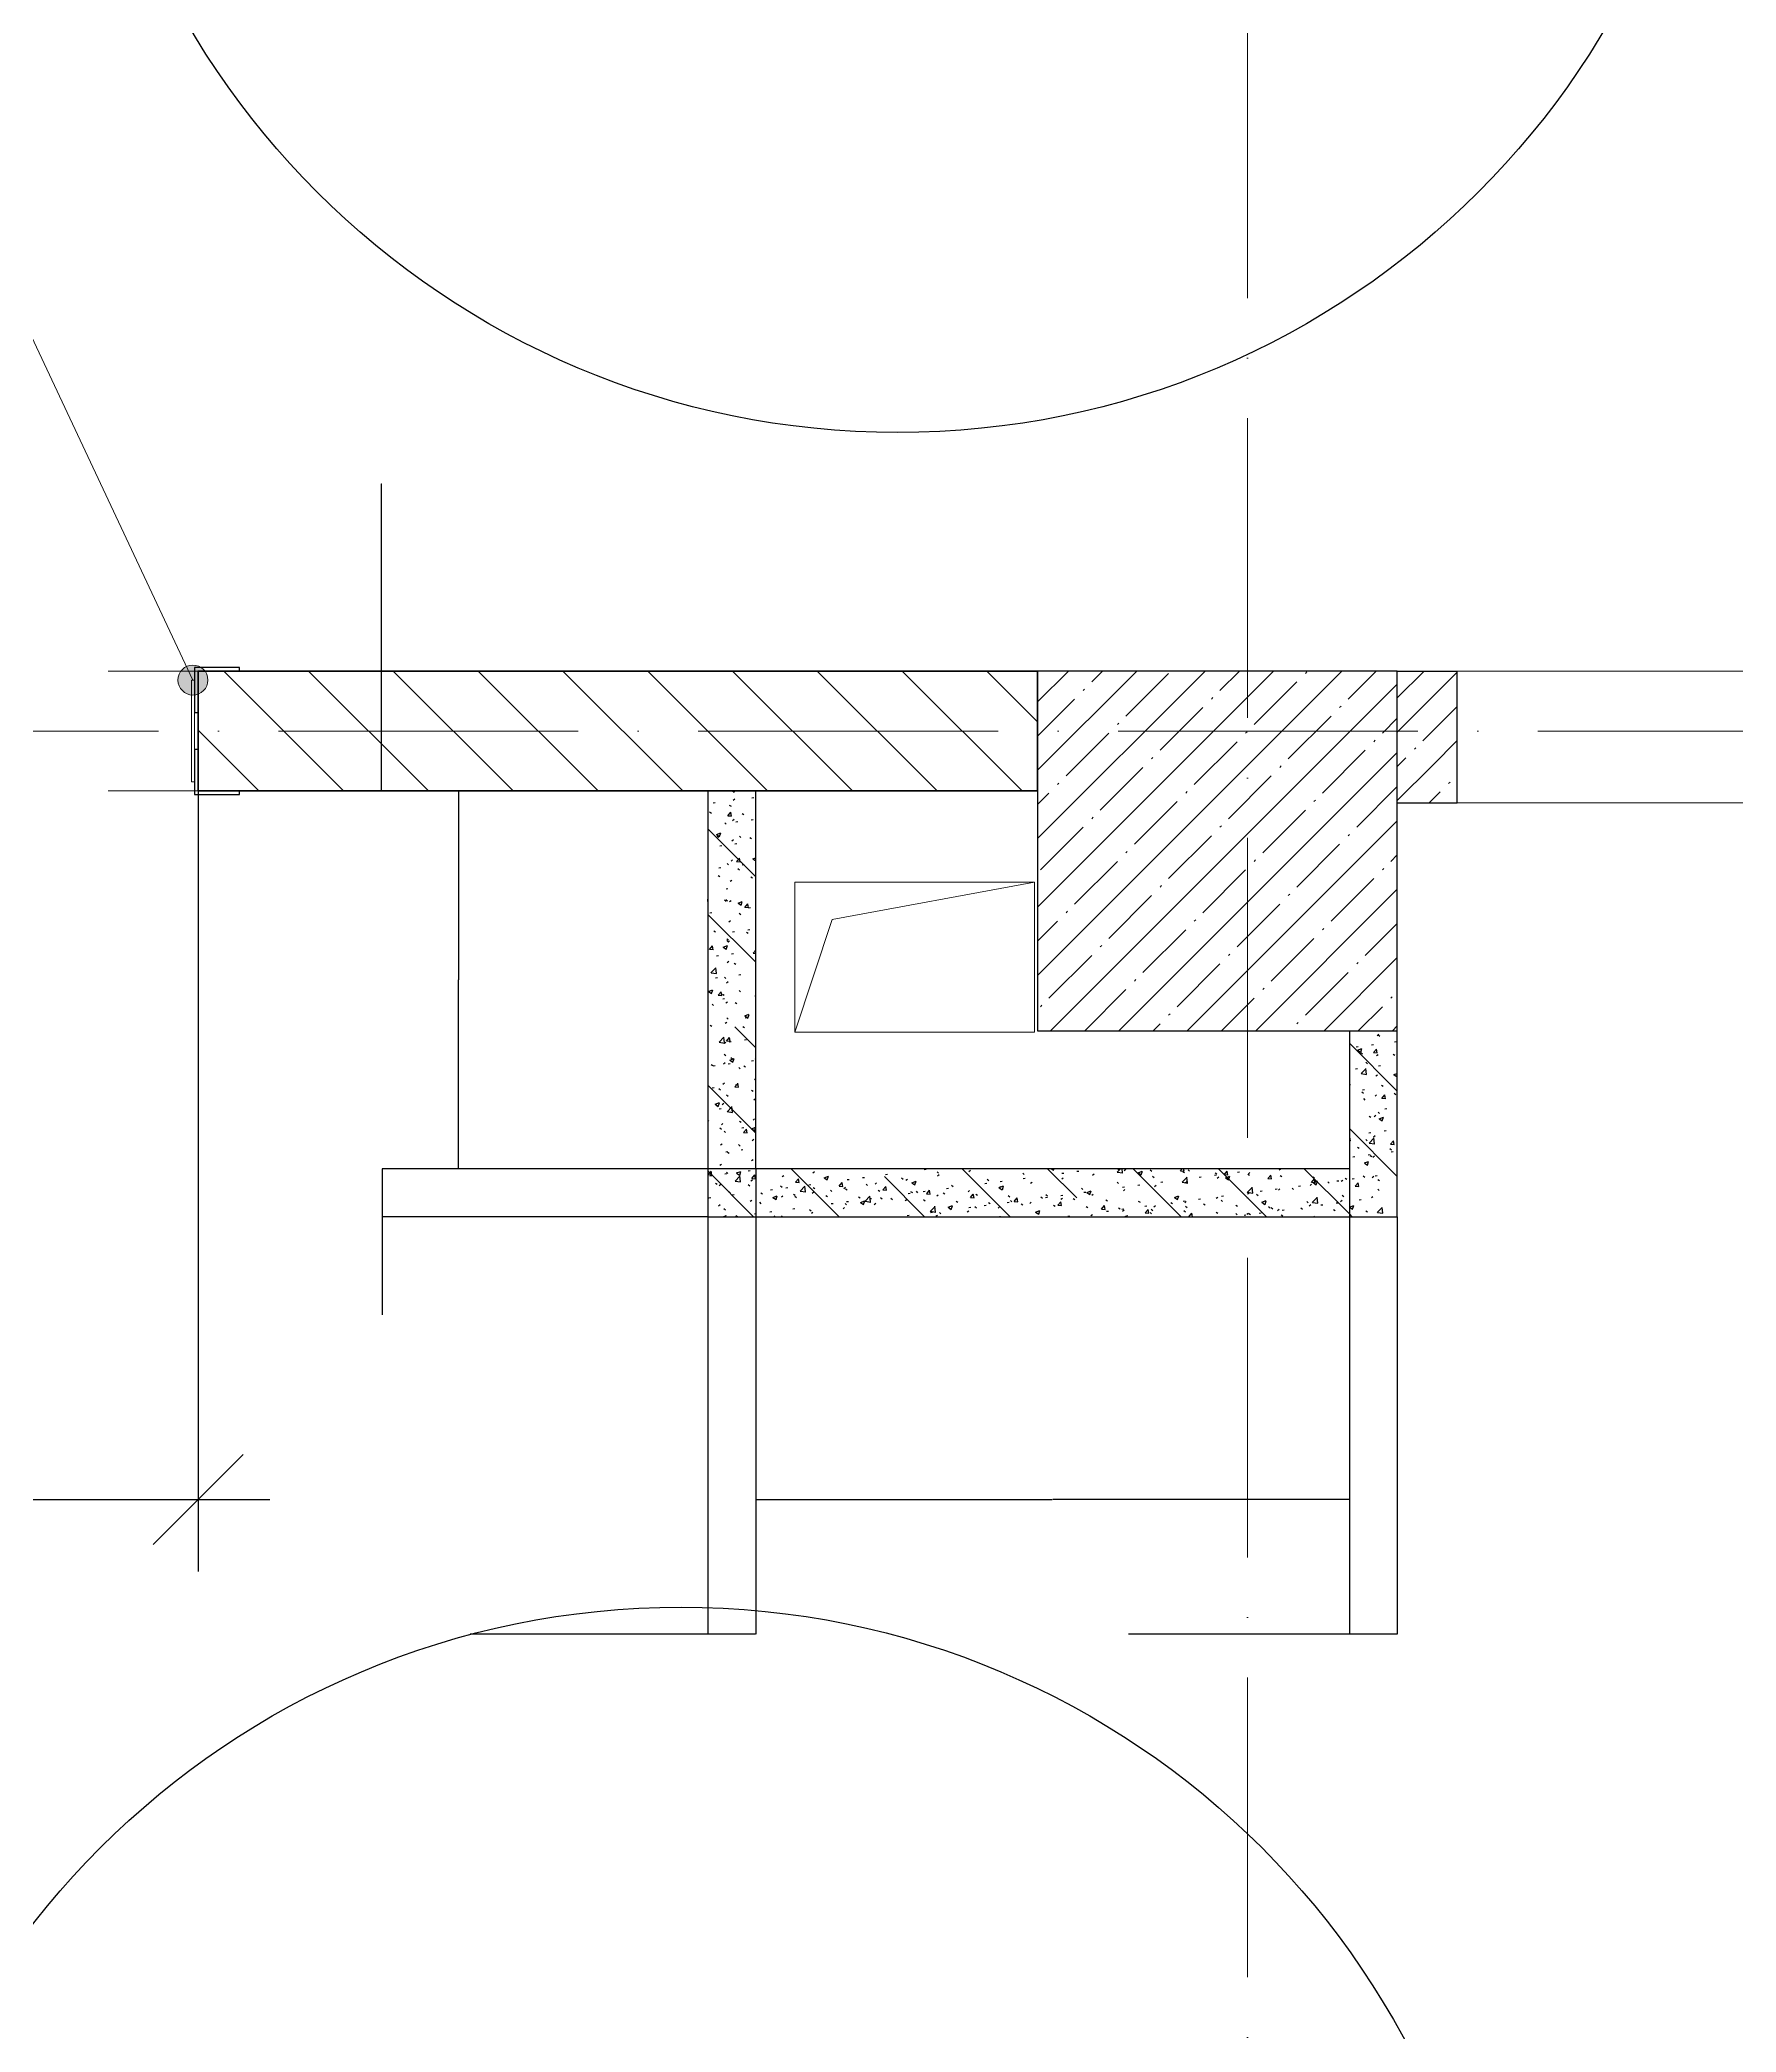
# Model space of a CAD drawing. Header units: millimetres. Extents: x 12986 to 523328, y -9759 to 30092.
# Drawn here: x 85893 to 88722, y 5630 to 8953 of the extents above; entities that cross this region are included whole.
import ezdxf

# ---------------------------------------------------------------- set-up
doc = ezdxf.new("R2010")
doc.units = ezdxf.units.MM
doc.linetypes.add('50_200_ШТРИХ_1Т_ш5_п1_п1_', pattern=[700, 500, -100, 0, -100])
doc.linetypes.add('Штрих короткий', pattern=[300, 150, -150])
for name, color, linetype, lineweight in [('0) ПГП', 1, 'Continuous', 30), ('2) Расчет', 1, 'Continuous', 30), ('5) Блок ячеистый', 160, 'Continuous', 60), ('A-ANNO-DIMS', 7, 'Continuous', 9), ('A-DOOR-2', 7, 'Continuous', 5), ('A-DOOR-3', 7, 'Штрих короткий', 5), ('A-FLOR', 7, 'Continuous', 9), ('A-GENM', 7, 'Continuous', 9), ('A-GENM-1', 7, 'Continuous', 25), ('A-GENM-IDEN', 7, 'Continuous', 9), ('A-WALL-1', 7, 'Continuous', 25), ('A-WALL-PATT-1', 7, 'Continuous', 5), ('I-WALL', 7, 'Continuous', 5), ('S-COLS', 7, 'Continuous', 9), ('S-COLS-1', 7, 'Continuous', 5), ('S-COLS-2', 7, 'Continuous', 25), ('Оси-2', 7, '50_200_ШТРИХ_1Т_ш5_п1_п1_', 9)]:
    doc.layers.add(name, color=color, linetype=linetype, lineweight=lineweight)
doc.layers.add('0)Допникки кружки', color=7, linetype='Continuous', plot=False)
doc.layers.add('A-WALL-9', color=7, linetype='Continuous', lineweight=5, true_color=0x0070df)
doc.styles.add('ISOCPEUR_I_3', font='isocpeui.ttf', dxfattribs={"width": 0.9, "height": 200})
doc.dimstyles.new('ISO-2_0_0_9К_СРЕДНИЙ_7', dxfattribs={"dimscale": 304.8, "dimtxt": 199.196235, "dimasz": 0.492126, "dimexe": 0.393701, "dimexo": 0, "dimgap": 0, "dimtad": 1, "dimdec": 0, "dimzin": 0, "dimdsep": 46, "dimtxsty": 'ISOCPEUR_I_3', "dimblk1": 'OBLIQUE', "dimblk2": 'OBLIQUE', "dimsah": 1, "dimcen": 0.09, "dimdle": 0.393701, "dimazin": 0, "dimtfac": 1, "dimtdec": 4, "dimtix": 1, "dimtmove": 0, "dimatfit": 3, "dimfxl": 1, "dimtvp": 1, "dimtolj": 1, "dimtzin": 0, "dimarcsym": 2})
doc.dimstyles.get("Standard").update_dxf_attribs({"dimtxt": 0.18, "dimasz": 0.18, "dimexe": 0.18, "dimexo": 0.0625, "dimgap": 0.09, "dimtad": 0, "dimtih": 1, "dimtoh": 1, "dimdec": 4, "dimzin": 0, "dimdsep": 46, "dimtxsty": 'Standard', "dimcen": 0.09, "dimadec": 0, "dimazin": 0, "dimtfac": 1, "dimtdec": 4, "dimtofl": 0, "dimtmove": 0, "dimatfit": 3, "dimfxl": 1, "dimtolj": 1, "dimtzin": 0, "dimarcsym": 0})
pattern_1 = [(45, (61996.89, 0), (-57.02463, 57.02463), []), (45, (62053.92, 0), (-57.02463, 57.02463), [100.806, -20.161, 3.353, -16.808])]
pattern_2 = [(50, (61996.893, 0), (72.87376, -6.37607), [7.62, -83.82]), (355, (61996.89, 0), (-14.09699, 76.42244), [6.096, -67.056]), (100.451, (62002.966, -0.53), (58.77696, 70.04687), [6.476, -71.236]), (46.184, (61996.89, 20.32), (108.43142, -16.81745), [11.43, -125.73]), (96.636, (62005.93, 18.92), (94.961, 98.9709), [9.714, -106.854]), (351.184, (61996.89, 20.32), (94.96227, 98.9702), [9.144, -100.584]), (21, (62007.053, 15.24), (60.64565, -40.90654), [7.62, -83.82]), (326, (62007.05, 15.24), (24.72083, 73.67493), [6.096, -67.056]), (71.451, (62012.11, 11.83), (85.36689, 32.76874), [6.476, -71.236]), (37.5, (61996.893, 0), (1.235525, 33.822432), [3.353, -62.89, 3.353, -64.719, -67.31]), (37.5, (61996.893, 0), (1.235525, 33.822432), [-134.315, 3.353, -63.957]), (7.5, (61996.893, 0), (26.728146, 40.07255), [3.353, -35.458, 3.353, -61.366, -25.654]), (7.5, (61996.893, 0), (26.728146, 40.07255), [-103.53, 3.353, -22.301]), (327.5, (61974.236, 0), (54.236318, -2.292117), [3.353, -22.047, 3.353, -75.895, -105.156]), (327.5, (61974.236, 0), (54.236318, -2.292117), [-104.648, 3.353, -101.803]), (317.5, (61964.076, 0), (59.25158, 10.17014), [3.353, -29.667, 3.353, -49.276, -74.676]), (317.5, (61964.076, 0), (59.25158, 10.17014), [-85.649, 3.353, -71.323])]
pattern_3 = [(135, (61996.9, 0), (-142.5612, -142.5612), []), (135, (62139.46, 0), (-142.5612, -142.5612), [252.016, -50.403, 3.353, -47.05])]

# ---------------------------------------------------------------- blocks, each defined once
blk = doc.blocks.new('BSC_Колонна _Прямоугольная - 600х600-V8-АР1_Кладочный план 1 этажа')
at = {"layer": 'S-COLS-1'}
h = blk.add_hatch(dxfattribs=at)
h.set_pattern_fill('FP_22', color=256, style=0, pattern_type=2)
h.set_pattern_definition([(45, (-25860, -7600), (-57.02463, 57.02463), []), (45, (-25802.975, -7600), (-57.02463, 57.02463), [100.806, -20.161, 3.353, -16.808])])
h.paths.add_polyline_path([(-300, -300), (300, -300), (300, 300), (-300, 300)], flags=0)
at = {"layer": 'S-COLS-2'}
for p, q in [((300, 300), (-300, 300)), ((-300, 300), (-300, -300)), ((300, -300), (300, 300)), ((-300, -300), (300, -300))]:
    blk.add_line(p, q, dxfattribs=at)
blk = doc.blocks.new('AR_Отверстие прямоугольное _в плите_ - AR_Отверстие прямоугольное _в плите_-V43-АР1_Кладочный план 1 этажа')
at = {"layer": 'A-GENM'}
for p, q in [((200, 125), (-200, 125)), ((-200, 125), (-200, -125)), ((-137.5, 62.5), (200, 125)), ((200, -125), (200, 125)), ((-200, -125), (-137.5, 62.5)), ((-200, -125), (200, -125))]:
    blk.add_line(p, q, dxfattribs=at)
blk = doc.blocks.new('Проем_Дверь_БезПР - 1650х2400h витражный-26947500-АР1_Кладочный план 1 этажа')
at = {"layer": 'A-DOOR-3'}
for p, q in [((825, 100), (-825, 100)), ((825, -100), (-825, -100))]:
    blk.add_line(p, q, dxfattribs=at)
blk = doc.blocks.new('Фахверк_СКБ_Уголок_Тип 2 - СМ-4_200х2530h-26866777-АР1_Кладочный план 1 этажа')
at = {"layer": 'A-GENM-1'}
for p, q in [((125, 156), (125, 81)), ((200, 156), (125, 156)), ((131, 81), (131, 150)), ((131, 150), (200, 150)), ((200, 150), (200, 156)), ((125, 81), (131, 81)), ((131, 19), (125, 19)), ((125, 19), (125, -56)), ((131, -50), (131, 19)), ((125, -56), (200, -56)), ((200, -50), (131, -50)), ((200, -56), (200, -50))]:
    blk.add_line(p, q, dxfattribs=at)
blk = doc.blocks.new('Стойка_Влож_Полоса боковая - Полоса-27101091-АР1_Кладочный план 1 этажа')
at = {"layer": 'A-GENM'}
for p, q in [((-5, 85), (0, 85)), ((-5, -85), (-5, 85)), ((0, 31), (0, -31)), ((0, -85), (-5, -85))]:
    blk.add_line(p, q, dxfattribs=at)
blk = doc.blocks.new('DIMBLOCK140-АР1_Кладочный план 1 этажа')
at = {"layer": 'A-ANNO-DIMS', "color": 0, "lineweight": -2, "transparency": 16777216}
for p, q in [((87086.8, 7070), (86463.7, 7070)), ((86463.9, 7069.8), (86463.9, 6990.2)), ((87006.8, 6990), (86463.7, 6990)), ((86463.9, 6990), (86463.9, 6826.5)), ((86463.9, 6826.5), (86463.7, 6826.5))]:
    blk.add_line(p, q, dxfattribs=at)
at = {"layer": 'A-ANNO-DIMS', "color": 0, "transparency": 16777216}
for points in [[(86463.8, 7069.8), (86463.9, 7069.8), (86463.9, 7070)], [(86463.8, 6990.2), (86463.9, 6990.2), (86463.9, 6990)]]:
    blk.add_solid(points, dxfattribs=at)
at = {"layer": 'Defpoints', "color": 0, "transparency": 16777216}
for p in [(86463.9, 7070), (87086.9, 7070), (87006.9, 6990)]:
    blk.add_point(p, dxfattribs=at)
at = {"layer": 'A-ANNO-DIMS', "color": 0, "transparency": 16777216, "insert": (86463.3, 6674.8), "char_height": 0.18, "width": 303.391, "attachment_point": 1, "rotation": 90, "line_spacing_factor": 1.149209}
blk.add_mtext('\\A1;80.0000', dxfattribs=at)
blk = doc.blocks.new('DIMBLOCK141-АР1_Кладочный план 1 этажа')
at = {"layer": 'A-ANNO-DIMS', "color": 0, "lineweight": -2, "transparency": 16777216}
for p, q in [((86485.4, 7700), (86591.6, 7700)), ((86591.4, 7699.8), (86591.4, 7385.2)), ((86591.4, 7070.2), (86591.4, 7384.8)), ((87086.8, 7070), (86591.2, 7070))]:
    blk.add_line(p, q, dxfattribs=at)
at = {"layer": 'A-ANNO-DIMS', "color": 0, "transparency": 16777216}
for points in [[(86591.4, 7699.8), (86591.5, 7699.8), (86591.4, 7700)], [(86591.4, 7070.2), (86591.5, 7070.2), (86591.4, 7070)]]:
    blk.add_solid(points, dxfattribs=at)
at = {"layer": 'Defpoints', "color": 0, "transparency": 16777216}
for p in [(86485.4, 7700), (86591.4, 7700), (87086.9, 7070)]:
    blk.add_point(p, dxfattribs=at)
at = {"layer": 'A-ANNO-DIMS', "color": 0, "transparency": 16777216, "insert": (86591.4, 7385), "char_height": 0.18, "width": 455.087, "attachment_point": 5}
blk.add_mtext('\\A1;630.0000', dxfattribs=at)
blk = doc.blocks.new('DIMBLOCK142-АР1_Кладочный план 1 этажа')
at = {"layer": 'A-ANNO-DIMS', "color": 0, "lineweight": -2, "transparency": 16777216}
for p, q in [((86463.1, 7900), (86463.1, 8212.1)), ((86463.1, 8212.1), (86463.3, 8212.1)), ((87006.8, 7900), (86462.9, 7900)), ((86463.1, 7700.2), (86463.1, 7899.8)), ((86485.3, 7700), (86462.9, 7700))]:
    blk.add_line(p, q, dxfattribs=at)
at = {"layer": 'A-ANNO-DIMS', "color": 0, "transparency": 16777216}
for points in [[(86463, 7899.8), (86463.1, 7899.8), (86463.1, 7900)], [(86463, 7700.2), (86463.1, 7700.2), (86463.1, 7700)]]:
    blk.add_solid(points, dxfattribs=at)
at = {"layer": 'Defpoints', "color": 0, "transparency": 16777216}
for p in [(86463.1, 7900), (87006.9, 7900), (86485.4, 7700)]:
    blk.add_point(p, dxfattribs=at)
at = {"layer": 'A-ANNO-DIMS', "color": 0, "transparency": 16777216, "insert": (86463.3, 7984.6), "char_height": 0.18, "width": 455.087, "attachment_point": 1, "rotation": 90, "line_spacing_factor": 1.149209}
blk.add_mtext('\\A1;200.0000', dxfattribs=at)
blk = doc.blocks.new('DIMBLOCK143-АР1_Кладочный план 1 этажа')
at = {"layer": 'A-ANNO-DIMS', "color": 0, "lineweight": -2, "transparency": 16777216}
for p, q in [((87086.9, 7069.9), (87086.9, 6293.7)), ((87006.9, 6989.9), (87006.9, 6293.7)), ((87006.9, 6293.9), (86610.8, 6293.9)), ((87086.7, 6293.9), (87007.1, 6293.9))]:
    blk.add_line(p, q, dxfattribs=at)
at = {"layer": 'A-ANNO-DIMS', "color": 0, "transparency": 16777216}
for points in [[(87007.1, 6294), (87007.1, 6293.9), (87006.9, 6293.9)], [(87086.7, 6294), (87086.7, 6293.9), (87086.9, 6293.9)]]:
    blk.add_solid(points, dxfattribs=at)
at = {"layer": 'Defpoints', "color": 0, "transparency": 16777216}
for p in [(87086.9, 7070), (87006.9, 6990), (87086.9, 6293.9)]:
    blk.add_point(p, dxfattribs=at)
at = {"layer": 'A-ANNO-DIMS', "color": 0, "transparency": 16777216, "insert": (86458.5, 6294), "char_height": 0.18, "width": 303.391, "attachment_point": 1, "line_spacing_factor": 1.149209}
blk.add_mtext('\\A1;80.0000', dxfattribs=at)
blk = doc.blocks.new('DIMBLOCK144-АР1_Кладочный план 1 этажа')
at = {"layer": 'A-ANNO-DIMS', "color": 0, "lineweight": -2, "transparency": 16777216}
for p, q in [((87086.9, 7069.9), (87086.9, 6518)), ((88076.9, 7069.9), (88076.9, 6518)), ((87087.1, 6518.2), (87581.2, 6518.2)), ((88076.7, 6518.2), (87582.5, 6518.2))]:
    blk.add_line(p, q, dxfattribs=at)
at = {"layer": 'A-ANNO-DIMS', "color": 0, "transparency": 16777216}
for points in [[(87087.1, 6518.2), (87087.1, 6518.1), (87086.9, 6518.2)], [(88076.7, 6518.2), (88076.7, 6518.1), (88076.9, 6518.2)]]:
    blk.add_solid(points, dxfattribs=at)
at = {"layer": 'Defpoints', "color": 0, "transparency": 16777216}
for p in [(87086.9, 7070), (88076.9, 7070), (88076.9, 6518.2)]:
    blk.add_point(p, dxfattribs=at)
at = {"layer": 'A-ANNO-DIMS', "color": 0, "transparency": 16777216, "insert": (87581.9, 6518.2), "char_height": 0.18, "width": 455.087, "attachment_point": 5}
blk.add_mtext('\\A1;990.0000', dxfattribs=at)
blk = doc.blocks.new('DIMBLOCK145-АР1_Кладочный план 1 этажа')
at = {"layer": 'A-ANNO-DIMS', "color": 0, "lineweight": -2, "transparency": 16777216}
for p, q in [((88076.9, 7069.9), (88076.9, 6293.7)), ((88156.9, 6989.9), (88156.9, 6293.7)), ((88076.9, 6293.9), (87708.8, 6293.9)), ((88156.7, 6293.9), (88077.1, 6293.9))]:
    blk.add_line(p, q, dxfattribs=at)
at = {"layer": 'A-ANNO-DIMS', "color": 0, "transparency": 16777216}
for points in [[(88077.1, 6294), (88077.1, 6293.9), (88076.9, 6293.9)], [(88156.7, 6294), (88156.7, 6293.9), (88156.9, 6293.9)]]:
    blk.add_solid(points, dxfattribs=at)
at = {"layer": 'Defpoints', "color": 0, "transparency": 16777216}
for p in [(88076.9, 7070), (88156.9, 6990), (88156.9, 6293.9)]:
    blk.add_point(p, dxfattribs=at)
at = {"layer": 'A-ANNO-DIMS', "color": 0, "transparency": 16777216, "insert": (87556.6, 6294), "char_height": 0.18, "width": 303.391, "attachment_point": 1, "line_spacing_factor": 1.149209}
blk.add_mtext('\\A1;80.0000', dxfattribs=at)
blk = doc.blocks.new('_Oblique')
at = {"color": 0, "linetype": 'ByBlock', "lineweight": -2}
blk.add_line((-0.5, -0.5), (0.5, 0.5), dxfattribs=at)
blk = doc.blocks.new('DIMBLOCK739-АР1_Кладочный план 1 этажа')
at = {"layer": 'A-ANNO-DIMS', "color": 0, "lineweight": -2, "transparency": 16777216}
for p, q in [((86156.9, 7700), (86156.9, 6398.2)), ((84506.9, 7300), (84506.9, 6398.2)), ((84386.9, 6518.2), (86276.9, 6518.2))]:
    blk.add_line(p, q, dxfattribs=at)
at = {"layer": 'Defpoints', "color": 0, "transparency": 16777216}
for p in [(86156.9, 7700), (84506.9, 7300), (86156.9, 6518.2)]:
    blk.add_point(p, dxfattribs=at)
at = {"layer": 'A-ANNO-DIMS', "color": 0, "lineweight": -2, "transparency": 16777216, "xscale": 150, "yscale": 150, "zscale": 150, "rotation": 180}
blk.add_blockref('_Oblique', (84506.9, 6518.2), dxfattribs=at)
at = {"layer": 'A-ANNO-DIMS', "color": 0, "lineweight": -2, "transparency": 16777216, "xscale": 150, "yscale": 150, "zscale": 150}
blk.add_blockref('_Oblique', (86156.9, 6518.2), dxfattribs=at)
at = {"layer": 'A-ANNO-DIMS', "color": 0, "transparency": 16777216, "insert": (85331.9, 6618.2), "char_height": 200, "width": 560.814, "attachment_point": 5, "style": 'ISOCPEUR_I_3'}
blk.add_mtext('\\A1;1650', dxfattribs=at)

msp = doc.modelspace()

# ---------------------------------------------------------------- hatches: boundary and pattern name
at = {"layer": '0) ПГП'}
h = msp.add_hatch(dxfattribs=at)
h.set_pattern_fill('FP_16', color=256, style=0, pattern_type=2)
h.set_pattern_definition(pattern_2)
h.paths.add_polyline_path([(87006.89326, 7070.00001), (87086.89326, 7070.00001), (87086.89326, 7700.00001), (87006.89326, 7700.00001)], flags=0)
h = msp.add_hatch(dxfattribs=at)
h.set_pattern_fill('FP_17', color=256, style=0, pattern_type=2)
h.set_pattern_definition(pattern_3)
h.paths.add_polyline_path([(87006.89326, 7070.00001), (87086.89326, 7070.00001), (87086.89326, 7700.00001), (87006.89326, 7700.00001)], flags=0)
h = msp.add_hatch(dxfattribs=at)
h.set_pattern_fill('FP_16', color=256, style=0, pattern_type=2)
h.set_pattern_definition(pattern_2)
h.paths.add_polyline_path([(88156.89327, 6990.00001), (88156.89327, 7300.00001), (88076.89327, 7300.00001), (88076.89327, 6990.00001)], flags=0)
h = msp.add_hatch(dxfattribs=at)
h.set_pattern_fill('FP_17', color=256, style=0, pattern_type=2)
h.set_pattern_definition(pattern_3)
h.paths.add_polyline_path([(88156.89327, 6990.00001), (88156.89327, 7300.00001), (88076.89327, 7300.00001), (88076.89327, 6990.00001)], flags=0)
h = msp.add_hatch(dxfattribs=at)
h.set_pattern_fill('FP_16', color=256, style=0, pattern_type=2)
h.set_pattern_definition(pattern_2)
h.paths.add_polyline_path([(87035.39922, 6990.00001), (88076.89327, 6990.00001), (88076.89327, 7070.00001), (87006.89326, 7070.00001), (87006.89326, 6990.00001)], flags=0)
h = msp.add_hatch(dxfattribs=at)
h.set_pattern_fill('FP_17', color=256, style=0, pattern_type=2)
h.set_pattern_definition(pattern_3)
h.paths.add_polyline_path([(87035.39922, 6990.00001), (88076.89327, 6990.00001), (88076.89327, 7070.00001), (87006.89326, 7070.00001), (87006.89326, 6990.00001)], flags=0)
at = {"layer": '5) Блок ячеистый'}
h = msp.add_hatch(dxfattribs=at)
h.set_pattern_fill('FP_3', color=256, style=0, pattern_type=2)
h.set_pattern_definition([(135, (61996.89, 0), (-70.71068, -70.71068), [])])
h.paths.add_polyline_path([(87556.89327, 7700.00001), (87556.89327, 7900.00001), (86156.89326, 7900.00001), (86156.89326, 7700.00001), (87086.89326, 7700.00001)], flags=0)
at = {"layer": 'A-GENM-IDEN'}
h = msp.add_hatch(color=256, dxfattribs=at)
edge = h.paths.add_edge_path(flags=0)
edge.add_arc((86148.39326, 7885.00001), 25, 0, 360)
at = {"layer": 'A-WALL-PATT-1'}
h = msp.add_hatch(dxfattribs=at)
h.set_pattern_fill('FP_1', color=256, style=0, pattern_type=2)
h.set_pattern_definition(pattern_1)
h.paths.add_polyline_path([(91206.63674, 7680.00001), (91206.63674, 7900.00001), (91068.12979, 7900.00001), (91068.12979, 7680.00001)], flags=0)
h.paths.add_polyline_path([(88215.62439, 7680.00001), (88215.62439, 7900.00001), (88156.89327, 7900.00001), (88156.89327, 7680.00001)], flags=0)
h = msp.add_hatch(dxfattribs=at)
h.set_pattern_fill('FP_1', color=256, style=0, pattern_type=2)
h.set_pattern_definition(pattern_1)
h.paths.add_polyline_path([(91068.12979, 7680.00001), (91068.12979, 7900.00001), (89456.89334, 7900.00001), (89456.89334, 7680.00001), (90786.89334, 7680.00001)], flags=0)
h.paths.add_polyline_path([(88256.89334, 7680.00001), (88256.89334, 7900.00001), (88215.62439, 7900.00001), (88215.62439, 7680.00001)], flags=0)

# ---------------------------------------------------------------- linework, layer by layer
at = {"layer": '0) ПГП'}
for p, q in [((87086.89326, 7070.00001), (87086.89326, 7700.00001)), ((88076.89327, 7300.00001), (88076.89327, 7070.00001)), ((87006.89326, 6990.00001), (88156.89327, 6990.00001))]:
    msp.add_line(p, q, dxfattribs=at)
at = {"layer": '0)Допникки кружки', "color": 6, "lineweight": 30}
for centre in [(87323.67939, 9667.18632), (86962.38563, 4969.38563)]:
    msp.add_circle(centre, 1369.38563, dxfattribs=at)
at = {"layer": '2) Расчет'}
for p, q in [((87006.89326, 7700.00001), (87006.89326, 6990.00001)), ((88156.89327, 6990.00001), (88156.89327, 7300.00001)), ((88076.89327, 7070.00001), (87086.89326, 7070.00001))]:
    msp.add_line(p, q, dxfattribs=at)
at = {"layer": '5) Блок ячеистый'}
for p, q in [((87556.89327, 7900.00001), (86225.89326, 7900.00001)), ((86156.89326, 7831.00001), (86156.89326, 7769.00001)), ((86225.89326, 7700.00001), (87006.89326, 7700.00001)), ((87086.89326, 7700.00001), (87556.89327, 7700.00001))]:
    msp.add_line(p, q, dxfattribs=at)
msp.add_lwpolyline([(87556.89327, 7900.00001), (86156.89326, 7900.00001), (86156.89326, 7700.00001), (87556.89327, 7700.00001)], close=True, dxfattribs=at)
at = {"layer": 'A-FLOR'}
for p, q in [((87151.89327, 7548.00001), (87551.89327, 7548.00001)), ((87151.89327, 7298.00001), (87151.89327, 7548.00001)), ((87551.89327, 7548.00001), (87551.89327, 7298.00001)), ((87551.89327, 7298.00001), (87151.89327, 7298.00001))]:
    msp.add_line(p, q, dxfattribs=at)
at = {"layer": 'A-GENM-IDEN'}
msp.add_line((86148.39326, 7885.00001), (85802.18246, 8621.30308), dxfattribs=at)
msp.add_circle((86148.39326, 7885.00001), 25, dxfattribs=at)
at = {"layer": 'A-WALL-1'}
for p, q in [((88156.89327, 7900.00001), (88256.89334, 7900.00001)), ((88256.89334, 7680.00001), (88256.89334, 7900.00001)), ((88156.89327, 7680.00001), (88256.89334, 7680.00001))]:
    msp.add_line(p, q, dxfattribs=at)
at = {"layer": 'A-WALL-9'}
msp.add_line((87086.89326, 7700.00001), (87006.89326, 7700.00001), dxfattribs=at)
at = {"layer": 'I-WALL'}
for p, q in [((88256.89334, 7900.00001), (89456.89334, 7900.00001)), ((89456.89334, 7680.00001), (88256.89334, 7680.00001))]:
    msp.add_line(p, q, dxfattribs=at)
at = {"layer": 'Оси-2'}
for p, q in [((87906.89325, -4080), (87906.89325, 28636.94316)), ((57586.89328, 7800), (187948.52131, 7800))]:
    msp.add_line(p, q, dxfattribs=at)

# ---------------------------------------------------------------- block references
at = {"layer": 'A-DOOR-2', "rotation": 180}
msp.add_blockref('Проем_Дверь_БезПР - 1650х2400h витражный-26947500-АР1_Кладочный план 1 этажа', (85331.89326, 7800.00001), dxfattribs=at)
at = {"layer": 'A-GENM'}
for name, p in [('Стойка_Влож_Полоса боковая - Полоса-27101091-АР1_Кладочный план 1 этажа', (86150.89326, 7800.00001)), ('AR_Отверстие прямоугольное _в плите_ - AR_Отверстие прямоугольное _в плите_-V43-АР1_Кладочный план 1 этажа', (87351.89327, 7423.00001))]:
    msp.add_blockref(name, p, dxfattribs=at)
at = {"layer": 'A-GENM-1'}
msp.add_blockref('Фахверк_СКБ_Уголок_Тип 2 - СМ-4_200х2530h-26866777-АР1_Кладочный план 1 этажа', (86025.89326, 7750.00001), dxfattribs=at)
at = {"layer": 'S-COLS'}
msp.add_blockref('BSC_Колонна _Прямоугольная - 600х600-V8-АР1_Кладочный план 1 этажа', (87856.89327, 7600.00001), dxfattribs=at)

# ---------------------------------------------------------------- dimensions: what is measured, and where the dimension line sits
at = {"layer": 'A-ANNO-DIMS'}
for base, p1, p2, picture, middle in [((86463.07706, 7900.00001), (86485.35886, 7700.00001), (87006.89326, 7900.00001), 'DIMBLOCK142-АР1_Кладочный план 1 этажа', (86463.46706, 8212.12854)), ((86463.85706, 7070.00001), (87006.89326, 6990.00001), (87086.89326, 7070.00001), 'DIMBLOCK140-АР1_Кладочный план 1 этажа', (86463.46706, 6826.45192))]:
    dim = msp.add_linear_dim(base=base, p1=p1, p2=p2, angle=90, dimstyle='Standard', dxfattribs=at)
    dim.commit()
    dim.dimension.update_dxf_attribs({"geometry": picture, "text_midpoint": middle, "dimtype": 160, "text_rotation": 90})
dim = msp.add_linear_dim(base=(86156.89326, 6518.15854), p1=(84506.89326, 7300.00001), p2=(86156.89326, 7700.00001), dimstyle='ISO-2_0_0_9К_СРЕДНИЙ_7', override={"dimpost": '<>', "dimfxl": 1697.792685}, dxfattribs=at)
dim.commit()
dim.dimension.update_dxf_attribs({"geometry": 'DIMBLOCK739-АР1_Кладочный план 1 этажа', "text_midpoint": (85331.89326, 6618.15854)})
dim = msp.add_linear_dim(base=(86591.42487, 7700.00001), p1=(87086.89326, 7070.00001), p2=(86485.35886, 7700.00001), angle=90, dimstyle='Standard', dxfattribs=at)
dim.commit()
dim.dimension.update_dxf_attribs({"geometry": 'DIMBLOCK141-АР1_Кладочный план 1 этажа', "text_midpoint": (86591.42487, 7385.00001)})
for base, p1, p2, picture, middle in [((87086.89326, 6293.92544), (87006.89326, 6990.00001), (87086.89326, 7070.00001), 'DIMBLOCK143-АР1_Кладочный план 1 этажа', (86610.2172, 6293.92544)), ((88156.89327, 6293.92544), (88076.89327, 7070.00001), (88156.89327, 6990.00001), 'DIMBLOCK145-АР1_Кладочный план 1 этажа', (87708.25064, 6293.92544))]:
    dim = msp.add_linear_dim(base=base, p1=p1, p2=p2, dimstyle='Standard', dxfattribs=at)
    dim.commit()
    dim.dimension.update_dxf_attribs({"geometry": picture, "text_midpoint": middle, "dimtype": 160})
dim = msp.add_linear_dim(base=(88076.89327, 6518.15854), p1=(87086.89326, 7070.00001), p2=(88076.89327, 7070.00001), dimstyle='Standard', dxfattribs=at)
dim.commit()
dim.dimension.update_dxf_attribs({"geometry": 'DIMBLOCK144-АР1_Кладочный план 1 этажа', "text_midpoint": (87581.89327, 6518.15854)})

doc.saveas('drawing.dxf')
